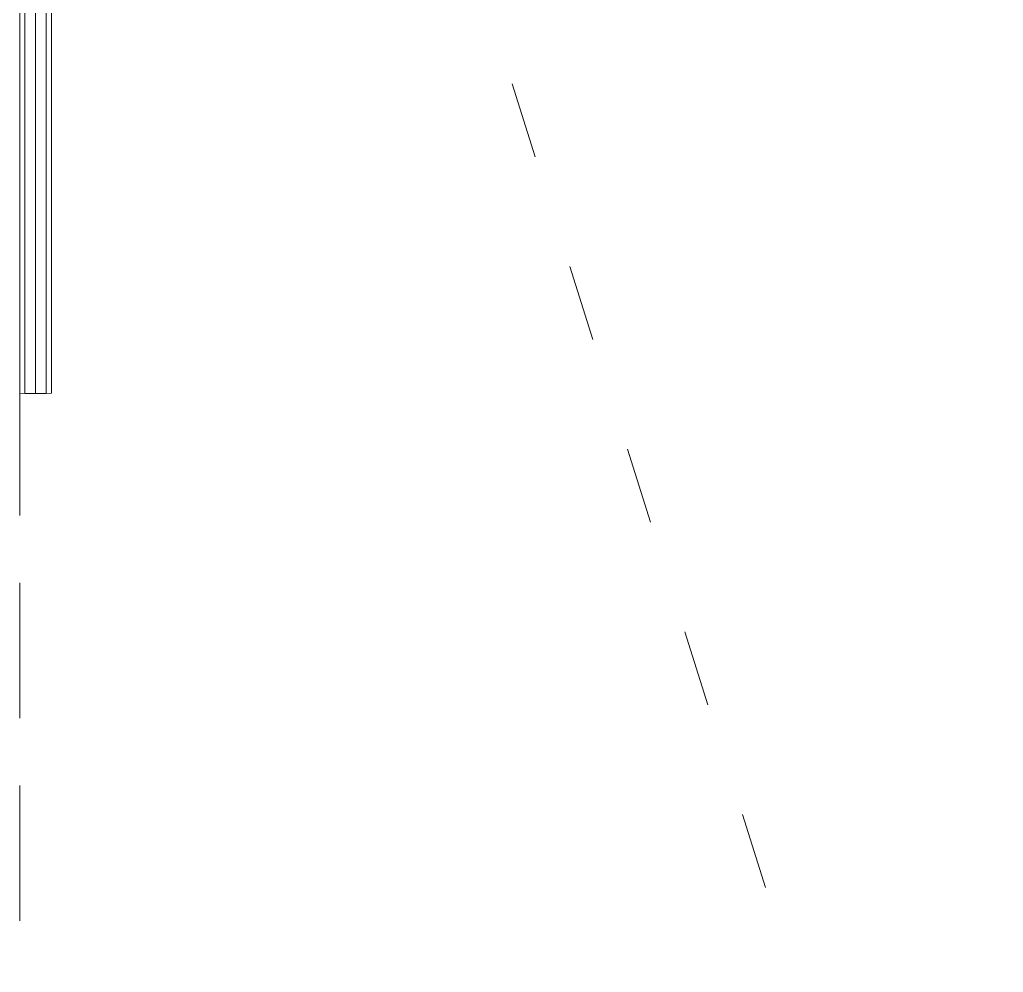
# Model space of a CAD drawing. Header units: inches. Extents: x -10121 to 9010, y 58067 to 62726.
# Drawn here: x 6821.85 to 6868.07, y 62032.3 to 62077.06 of the extents above; entities that cross this region are included whole.
import ezdxf

# ---------------------------------------------------------------- set-up
doc = ezdxf.new("R2010")
doc.units = ezdxf.units.IN
for name, pattern in [('ACAD_ISO03W100', [30, 12, -18]), ('DOT', [6.35, 0, -6.35]), ('HIDDEN', [9.525, 6.35, -3.175])]:
    doc.linetypes.add(name, pattern=pattern)
for name, color, linetype, lineweight in [('A-KAPI NOKT', 35, 'DOT', 9), ('Auto-Cam', 140, 'Continuous', 9), ('Auto-Silik', 251, 'Continuous', 5), ('Auto-SilikCizgiler', 251, 'Continuous', 9)]:
    doc.layers.add(name, color=color, linetype=linetype, lineweight=lineweight)

msp = doc.modelspace()

# ---------------------------------------------------------------- linework, layer by layer
at = {"layer": 'A-KAPI NOKT', "linetype": 'ACAD_ISO03W100', "ltscale": 0.3}
msp.add_lwpolyline([(6823.352, 62142.723), (6872.402, 61987.098), (6912.169, 62139.63)], dxfattribs=at)
at = {"layer": 'Auto-Cam'}
for points, elevation in [([(6822.102, 62141.861), (6822.101, 62059.504)], -0.281), ([(6822.602, 62141.861), (6822.601, 62059.504)], -0.281), ([(6823.102, 62141.861), (6823.101, 62059.504)], -0.281), ([(6822.101, 62059.504), (6823.101, 62059.504)], -0.271)]:
    msp.add_lwpolyline(points, dxfattribs=dict(at, elevation=elevation))
at = {"layer": 'Auto-Silik', "linetype": 'HIDDEN'}
msp.add_line((6821.852, 61987.098, 0), (6821.851, 62142.149), dxfattribs=at)
at = {"layer": 'Auto-SilikCizgiler', "elevation": -0.429}
msp.add_lwpolyline([(6823.352, 62140.723), (6823.352, 62059.506), (6821.852, 62059.503), (6821.852, 62140.723)], dxfattribs=at)

doc.saveas('drawing.dxf')
